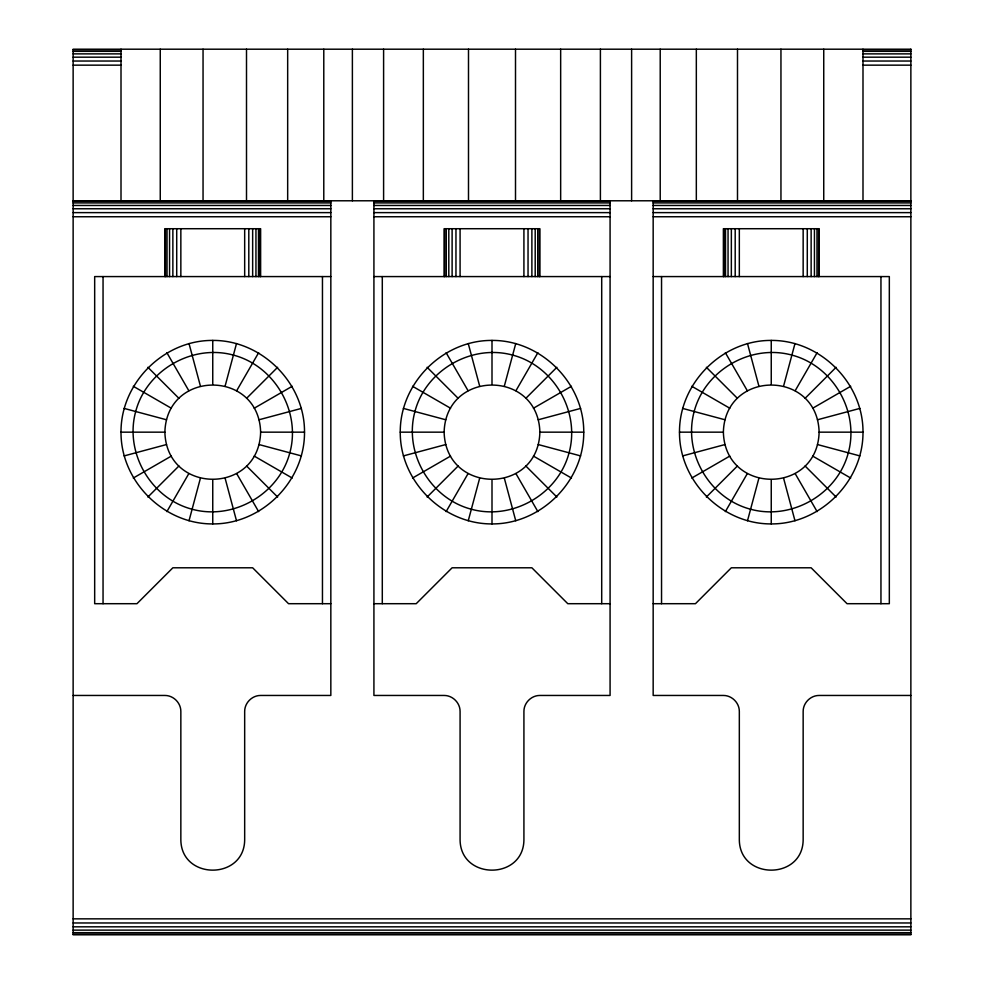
<?xml version="1.0" encoding="UTF-8"?>
<svg xmlns="http://www.w3.org/2000/svg" width="984" height="984" viewBox="0 0 984 984"><rect width="100%" height="100%" fill="white"/><g stroke="black" fill="none" stroke-linecap="round" stroke-linejoin="round"><path stroke-width="1.48" d="M121.007 432.161C120.7 383.059 163.651 340.107 212.753 340.415C261.867 340.107 304.819 383.059 304.511 432.161C304.819 481.262 261.867 524.226 212.753 523.918C163.651 524.226 120.7 481.262 121.007 432.161L164.882 432.161C166.579 369.381 258.927 369.381 260.625 432.161C258.927 494.94 166.579 494.94 164.882 432.161M400.254 432.161C399.947 383.059 442.898 340.107 492 340.415C541.102 340.107 584.053 383.059 583.746 432.161C584.053 481.262 541.102 524.226 492 523.918C442.898 524.226 399.947 481.262 400.254 432.161L444.128 432.161C445.826 369.381 538.174 369.381 539.872 432.161C538.174 494.94 445.826 494.94 444.128 432.161M679.489 432.161C679.181 383.059 722.133 340.107 771.247 340.415C820.349 340.107 863.3 383.059 862.993 432.161C863.3 481.262 820.349 524.226 771.247 523.918C722.133 524.226 679.181 481.262 679.489 432.161L723.375 432.161C725.073 369.381 817.421 369.381 819.119 432.161C817.421 494.94 725.073 494.94 723.375 432.161M189.014 520.782L200.367 478.396M225.151 385.925L236.504 343.539M468.249 520.782L479.614 478.396M504.386 385.925L515.751 343.539M747.496 520.782L758.849 478.396M783.633 385.925L794.986 343.539M166.886 511.618L188.817 473.624M236.689 390.709L258.632 352.702M446.121 511.618L468.064 473.624M515.936 390.709L537.879 352.702M725.368 511.618L747.311 473.624M795.183 390.709L817.114 352.702M147.883 497.043L178.903 466.01M246.603 398.311L277.636 367.29M427.118 497.043L458.15 466.01M525.85 398.311L556.882 367.29M706.364 497.043L737.397 466.01M805.096 398.311L836.117 367.29M133.295 478.039L171.302 456.096M254.216 408.225L292.211 386.281M412.542 478.039L450.549 456.096M533.451 408.225L571.458 386.281M691.789 478.039L729.784 456.096M812.698 408.225L850.705 386.281M124.132 455.912L166.517 444.547M259.001 419.774L301.387 408.409M403.378 455.912L445.764 444.547M538.236 419.774L580.621 408.409M682.613 455.912L724.999 444.547M817.483 419.774L859.868 408.409M73.136 49.741L121.007 49.741M862.993 49.741L910.864 49.741M73.136 51.34L121.007 51.34M862.993 51.34L910.864 51.34M73.136 53.874L121.007 53.874M862.993 53.874L910.864 53.874M73.136 57.183L121.007 57.183M862.993 57.183L910.864 57.183M73.136 61.033L121.007 61.033M862.993 61.033L910.864 61.033M73.136 65.153L121.007 65.153M862.993 65.153L910.864 65.153M73.136 200.785L910.864 200.785M73.136 201.339L330.833 201.339M373.92 201.339L610.08 201.339M653.167 201.339L910.864 201.339M73.136 202.925L330.833 202.925M373.92 202.925L610.08 202.925M653.167 202.925L910.864 202.925M73.136 205.459L330.833 205.459M373.92 205.459L610.08 205.459M653.167 205.459L910.864 205.459M73.136 208.768L330.833 208.768M373.92 208.768L610.08 208.768M653.167 208.768L910.864 208.768M73.136 212.618L330.833 212.618M373.92 212.618L610.08 212.618M653.167 212.618L910.864 212.618M73.136 216.751L330.833 216.751M373.92 216.751L610.08 216.751M653.167 216.751L910.864 216.751M330.833 276.578L94.673 276.578L94.673 603.696L136.96 603.696L172.864 567.793L252.654 567.793L288.546 603.696L330.833 603.696M373.92 276.578L610.08 276.578M653.167 276.578L889.327 276.578L889.327 603.696L847.039 603.696L811.136 567.793L731.346 567.793L695.454 603.696L653.167 603.696M260.625 432.161L304.511 432.161M539.872 432.161L583.746 432.161M819.119 432.161L862.993 432.161M373.92 603.696L416.207 603.696L452.111 567.793L531.889 567.793L567.793 603.696L610.08 603.696M73.136 695.454L164.882 695.454C173.43 695.393 180.896 702.871 180.847 711.407L180.847 839.057C180.416 880.495 245.09 880.495 244.672 839.057L244.672 711.407C244.622 702.871 252.088 695.393 260.625 695.454L330.833 695.454L330.833 200.785M910.864 695.454L819.119 695.454C810.57 695.393 803.104 702.871 803.153 711.407L803.153 839.057C803.584 880.495 738.91 880.495 739.328 839.057L739.328 711.407C739.378 702.871 731.911 695.393 723.375 695.454L653.167 695.454L653.167 200.785M73.136 918.847L910.864 918.847M73.136 922.967L910.864 922.967M73.136 926.817L910.864 926.817M73.136 930.126L910.864 930.126M73.136 932.66L910.864 932.66M73.136 934.259L910.864 934.259M682.613 408.409L724.999 419.774M817.483 444.547L859.868 455.912M403.378 408.409L445.764 419.774M538.236 444.547L580.621 455.912M124.132 408.409L166.517 419.774M259.001 444.547L301.387 455.912M691.789 386.281L729.784 408.225M812.698 456.096L850.705 478.039M412.542 386.281L450.549 408.225M533.451 456.096L571.458 478.039M133.295 386.281L171.302 408.225M254.216 456.096L292.211 478.039M706.364 367.29L737.397 398.311M805.096 466.01L836.117 497.043M427.118 367.29L458.15 398.311M525.85 466.01L556.882 497.043M147.883 367.29L178.903 398.311M246.603 466.01L277.636 497.043M725.368 352.702L747.311 390.709M795.183 473.624L817.114 511.618M446.121 352.702L468.064 390.709M515.936 473.624L537.879 511.618M166.886 352.702L188.817 390.709M236.689 473.624L258.632 511.618M747.496 343.539L758.849 385.925M783.633 478.396L794.986 520.782M468.249 343.539L479.614 385.925M504.386 478.396L515.751 520.782M189.014 343.539L200.367 385.925M225.151 478.396L236.504 520.782M880.951 276.578L880.951 603.696M862.993 49.2L862.993 200.785M823.743 49.2L823.743 200.785M819.119 276.578L819.119 228.718L723.375 228.718L723.375 276.578M818.565 228.718L818.565 276.578M816.978 228.718L816.978 276.578M814.444 228.718L814.444 276.578M811.136 228.718L811.136 276.578M807.286 228.718L807.286 276.578M803.153 228.718L803.153 276.578M780.952 49.2L780.952 200.785M771.247 340.415L771.247 384.289M771.247 480.032L771.247 523.918M739.328 228.718L739.328 276.578M737.496 49.2L737.496 200.785M735.196 228.718L735.196 276.578M731.346 228.718L731.346 276.578M728.049 228.718L728.049 276.578M725.515 228.718L725.515 276.578M723.916 228.718L723.916 276.578M696.328 49.2L696.328 200.785M661.543 276.578L661.543 603.696M660.215 49.2L660.215 200.785M631.617 49.2L631.617 200.785M610.08 200.785L610.08 695.454L539.872 695.454C531.335 695.393 523.857 702.871 523.918 711.407L523.918 839.057C524.337 880.495 459.663 880.495 460.082 839.057L460.082 711.407C460.143 702.871 452.665 695.393 444.128 695.454L373.92 695.454L373.92 200.785M601.704 276.578L601.704 603.696M600.4 49.2L600.4 200.785M560.659 49.2L560.659 200.785M539.872 276.578L539.872 228.718L444.128 228.718L444.128 276.578M539.33 228.718L539.33 276.578M537.731 228.718L537.731 276.578M535.198 228.718L535.198 276.578M531.889 228.718L531.889 276.578M528.039 228.718L528.039 276.578M523.918 228.718L523.918 276.578M515.505 49.2L515.505 200.785M492 340.415L492 384.289M492 480.032L492 523.918M468.495 49.2L468.495 200.785M460.082 228.718L460.082 276.578M455.961 228.718L455.961 276.578M452.111 228.718L452.111 276.578M448.802 228.718L448.802 276.578M446.269 228.718L446.269 276.578M444.67 228.718L444.67 276.578M423.341 49.2L423.341 200.785M383.6 49.2L383.6 200.785M382.296 276.578L382.296 603.696M352.383 49.2L352.383 200.785M323.785 49.2L323.785 200.785M322.457 276.578L322.457 603.696M287.672 49.2L287.672 200.785M260.625 276.578L260.625 228.718L164.882 228.718L164.882 276.578M260.083 228.718L260.083 276.578M258.485 228.718L258.485 276.578M255.951 228.718L255.951 276.578M252.654 228.718L252.654 276.578M248.804 228.718L248.804 276.578M246.504 49.2L246.504 200.785M244.672 228.718L244.672 276.578M212.753 340.415L212.753 384.289M212.753 480.032L212.753 523.918M203.048 49.2L203.048 200.785M180.847 228.718L180.847 276.578M176.714 228.718L176.714 276.578M172.864 228.718L172.864 276.578M169.555 228.718L169.555 276.578M167.022 228.718L167.022 276.578M165.435 228.718L165.435 276.578M160.257 49.2L160.257 200.785M121.007 49.2L121.007 200.785M103.049 276.578L103.049 603.696M135.694 411.509C124.378 452.689 150.798 498.433 192.101 509.232C233.282 520.536 279.025 494.128 289.825 452.812C301.129 411.632 274.721 365.888 233.405 355.101C192.224 343.785 146.481 370.193 135.694 411.509M414.941 411.509C403.624 452.689 430.033 498.433 471.348 509.232C512.529 520.536 558.272 494.128 569.059 452.812C580.375 411.632 553.967 365.888 512.652 355.101C471.471 343.785 425.728 370.193 414.941 411.509M694.175 411.509C682.871 452.689 709.279 498.433 750.595 509.232C791.776 520.536 837.519 494.128 848.306 452.812C859.622 411.632 833.202 365.888 791.899 355.101C750.718 343.785 704.974 370.193 694.175 411.509M910.864 49.2L73.136 49.2L73.136 934.8L910.864 934.8L910.864 49.2"/></g></svg>
